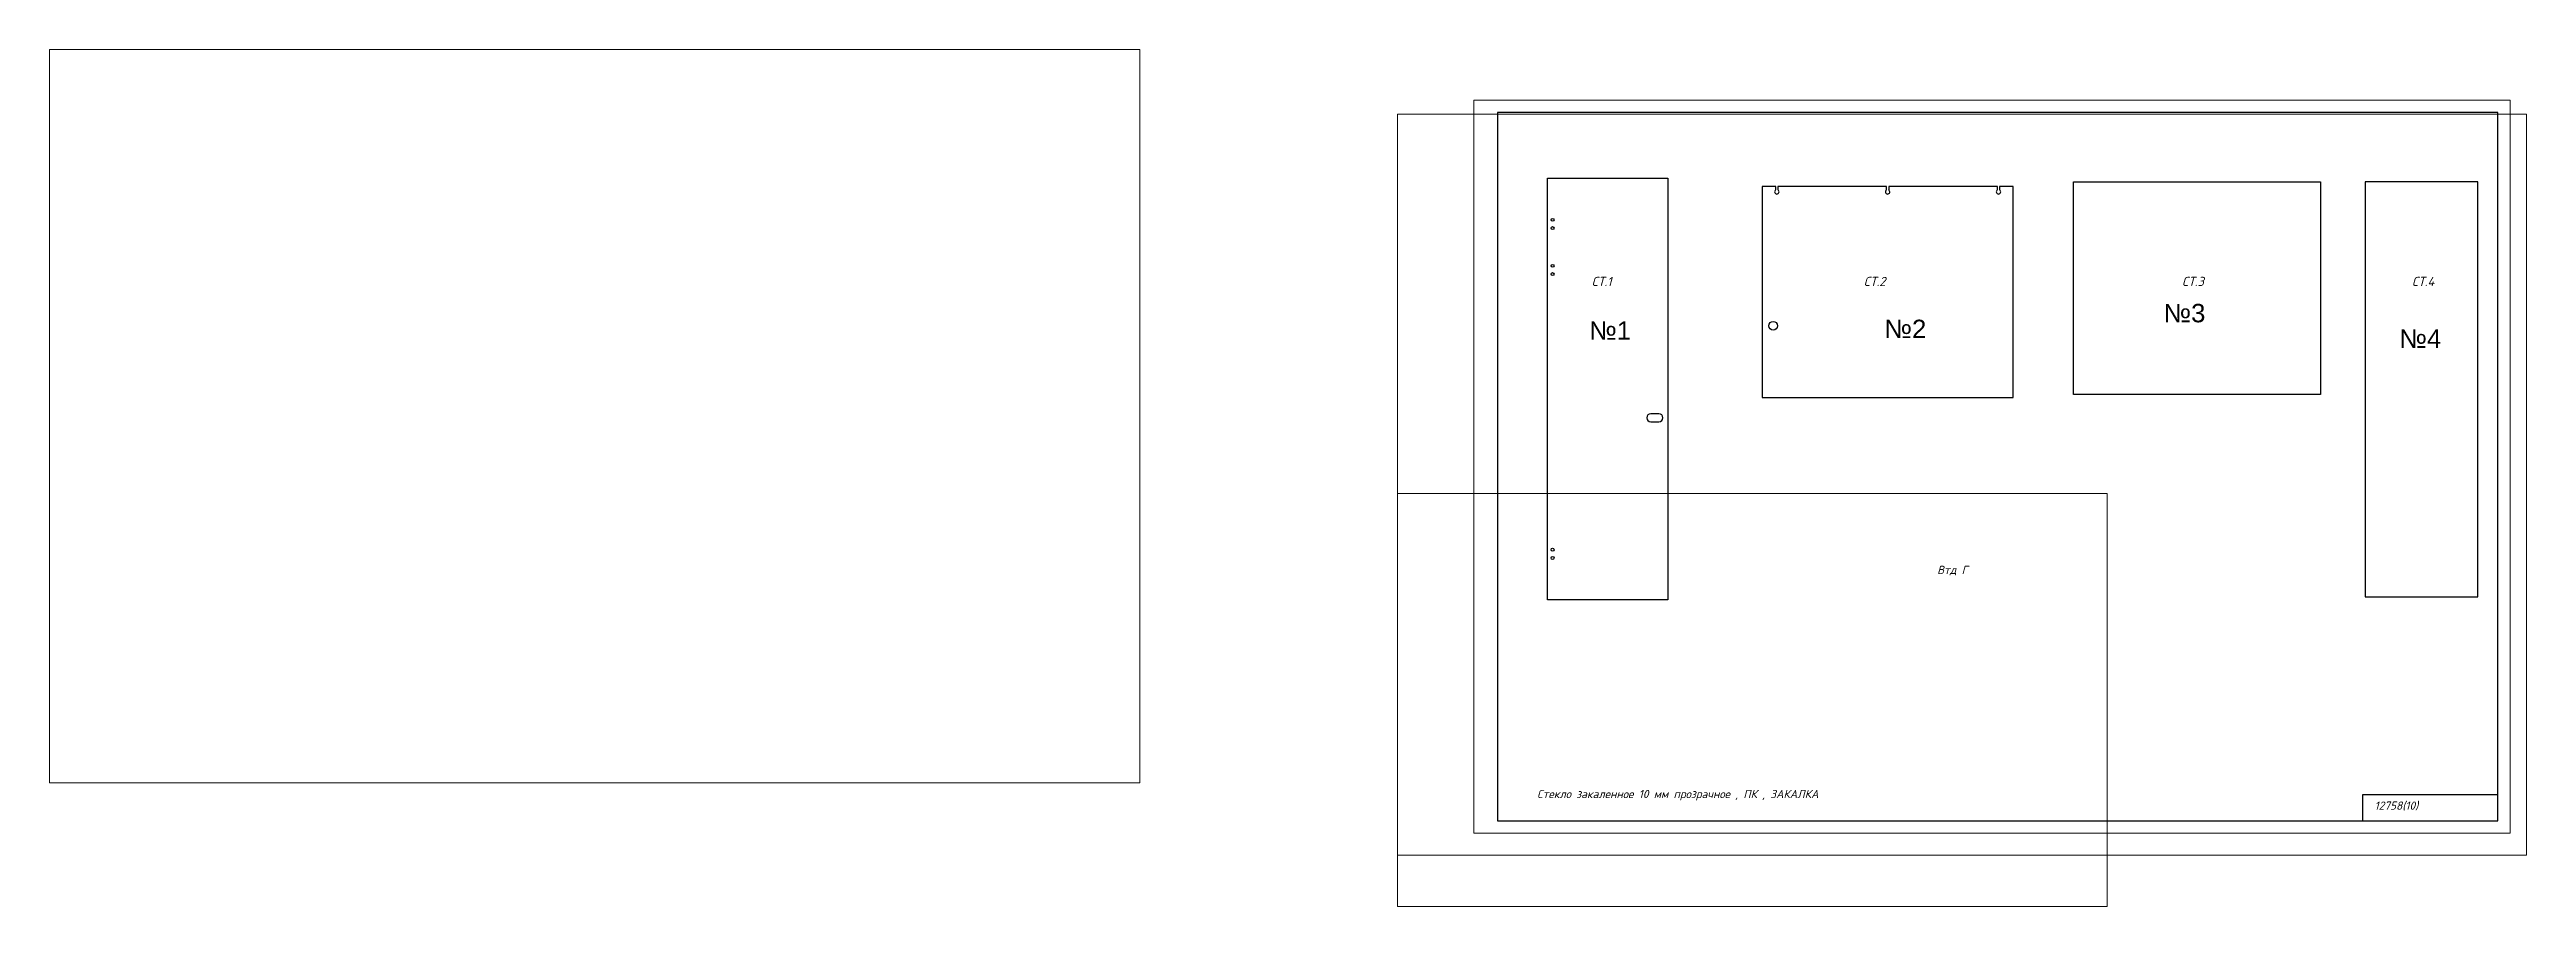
# Paper-space layout 'С1' of a CAD drawing. Header units: millimetres. Extents: x 3409 to 3998, y 283 to 486.
# The model-space entities are those that its viewports show. They can reach past a viewport. Long polylines and large blocks are cut down to what shows.
import ezdxf

# ---------------------------------------------------------------- set-up
doc = ezdxf.new("R2010")
doc.units = ezdxf.units.MM
doc.layers.add('PDF _Геометрия', color=250, linetype='Continuous')
doc.styles.add('MtX_Arial', font='')
doc.styles.get("Standard").update_dxf_attribs({"font": 'isocpeui.ttf'})
doc.styles.get('MtX_Arial').set_extended_font_data('Arial')

msp = doc.modelspace()

# ---------------------------------------------------------------- linework, layer by layer
for p, q in [((728108, 172454), (728762, 172454)), ((728108, 170161), (728108, 172454)), ((728762, 172454), (728762, 170161)), ((730967, 171277), (730967, 172433)), ((730967, 172433), (732311, 172433)), ((732311, 172433), (732311, 171277)), ((733166, 172433), (732553, 172433)), ((732553, 172433), (732553, 170177)), ((733166, 170177), (733166, 172433)), ((732311, 171277), (730967, 171277)), ((728714, 171173), (728670, 171173)), ((728670, 171129), (728714, 171129)), ((728762, 170161), (728108, 170161)), ((732553, 170177), (733166, 170177))]:
    msp.add_line(p, q)
at = {"ltscale": 2}
for p, q in [((729349, 172408), (729275, 172408)), ((729275, 172408), (729275, 171261)), ((729349, 172390), (729349, 172408)), ((729951, 172408), (729361, 172408)), ((729361, 172408), (729361, 172390)), ((729951, 172390), (729951, 172408)), ((730554, 172408), (729963, 172408)), ((729963, 172408), (729963, 172390)), ((730554, 172390), (730554, 172408)), ((730640, 172408), (730566, 172408)), ((730566, 172408), (730566, 172390)), ((730640, 171261), (730640, 172408)), ((729275, 171261), (730640, 171261))]:
    msp.add_line(p, q, dxfattribs=at)
for centre, radius in [((728136, 172227), 8), ((728136, 172182), 8), ((728136, 171977), 8), ((728136, 171932), 8), ((729335, 171651), 24), ((728136, 170434), 8), ((728136, 170389), 8)]:
    msp.add_circle(centre, radius)
for centre, radius, start, end in [((729355, 172379), 12, 122.579, 57.421), ((729348, 172390), 1, 302.579, 360), ((729362, 172390), 1, 180, 237.421), ((729957, 172379), 12, 122.579, 57.421), ((729950, 172390), 1, 302.579, 360), ((729964, 172390), 1, 180, 237.421), ((730560, 172379), 12, 122.579, 57.421), ((730553, 172390), 1, 302.579, 360), ((730567, 172390), 1, 180, 237.421)]:
    msp.add_arc(centre, radius, start, end, dxfattribs=at)
for centre, start, end in [((728670, 171151), 90, 270), ((728714, 171151), 270, 90)]:
    msp.add_arc(centre, 22, start, end)

# ---------------------------------------------------------------- texts
for s, p in [('СТ.1', (728349, 171867)), ('СТ.2', (729828, 171867)), ('СТ.3', (731558, 171867)), ('СТ.4', (732808, 171867))]:
    msp.add_text(s, height=50).set_placement(p)
at = {"style": 'MtX_Arial'}
for s, p in [('№1', (728335, 171575)), ('№2', (729940, 171584)), ('№3', (731457, 171670)), ('№4', (732739, 171531))]:
    msp.add_text(s, height=100, dxfattribs=at).set_placement(p)

psp = doc.layouts.new('С1')

# ---------------------------------------------------------------- linework, layer by layer
psp.add_lwpolyline([(3959.49, 302.93), (3991.69, 302.93), (3991.69, 309.1), (3959.49, 309.1)], close=True)
at = {"layer": 'PDF _Геометрия', "color": 7, "lineweight": 18}
psp.add_lwpolyline([(3994.62, 299.99), (3747.98, 299.99), (3747.98, 474.4), (3994.62, 474.4)], close=True, dxfattribs=at)
at = {"layer": 'PDF _Геометрия', "color": 7, "lineweight": 25}
psp.add_lwpolyline([(3753.67, 471.46), (3753.67, 302.93), (3991.69, 302.93), (3991.69, 471.46)], close=True, dxfattribs=at)

# ---------------------------------------------------------------- texts
at = {"attachment_point": 1}
for s, insert, char_height, width in [('Втд Г', (3858.26, 363.59), 1.96, 56.233), ('Стекло закаленное 10 мм прозрачное , ПК , ЗАКАЛКА', (3763.08, 310.27), 1.9601, 131.3386), ('12758(10)', (3962.33, 307.51), 1.96, 56.233)]:
    psp.add_mtext(s, dxfattribs=dict(at, insert=insert, char_height=char_height, width=width))

# ---------------------------------------------------------------- viewports
at = {"layer": 'Defpoints', "ltscale": 20}
psp.add_viewport(center=(3538.84, 399.18), size=(259.43, 174.4585), view_center_point=(736803.17, 153392.85), view_height=5028.1371, dxfattribs=at)
at = {"layer": 'Defpoints', "ltscale": 20, "view_target_point": (730367.66, 170869.74)}
for center, size, view_center_point, view_height, status in [((3864.16, 382.9), (268.63, 176.2783), (-6.31, -82.06), 4027.2613, 3), ((3814.28, 331.68), (168.88, 98.2807), (-2009.42, -6598.38), 2330.7369, 4)]:
    psp.add_viewport(center=center, size=size, view_center_point=view_center_point, view_height=view_height, status=status, dxfattribs=at)

doc.saveas('drawing.dxf')
